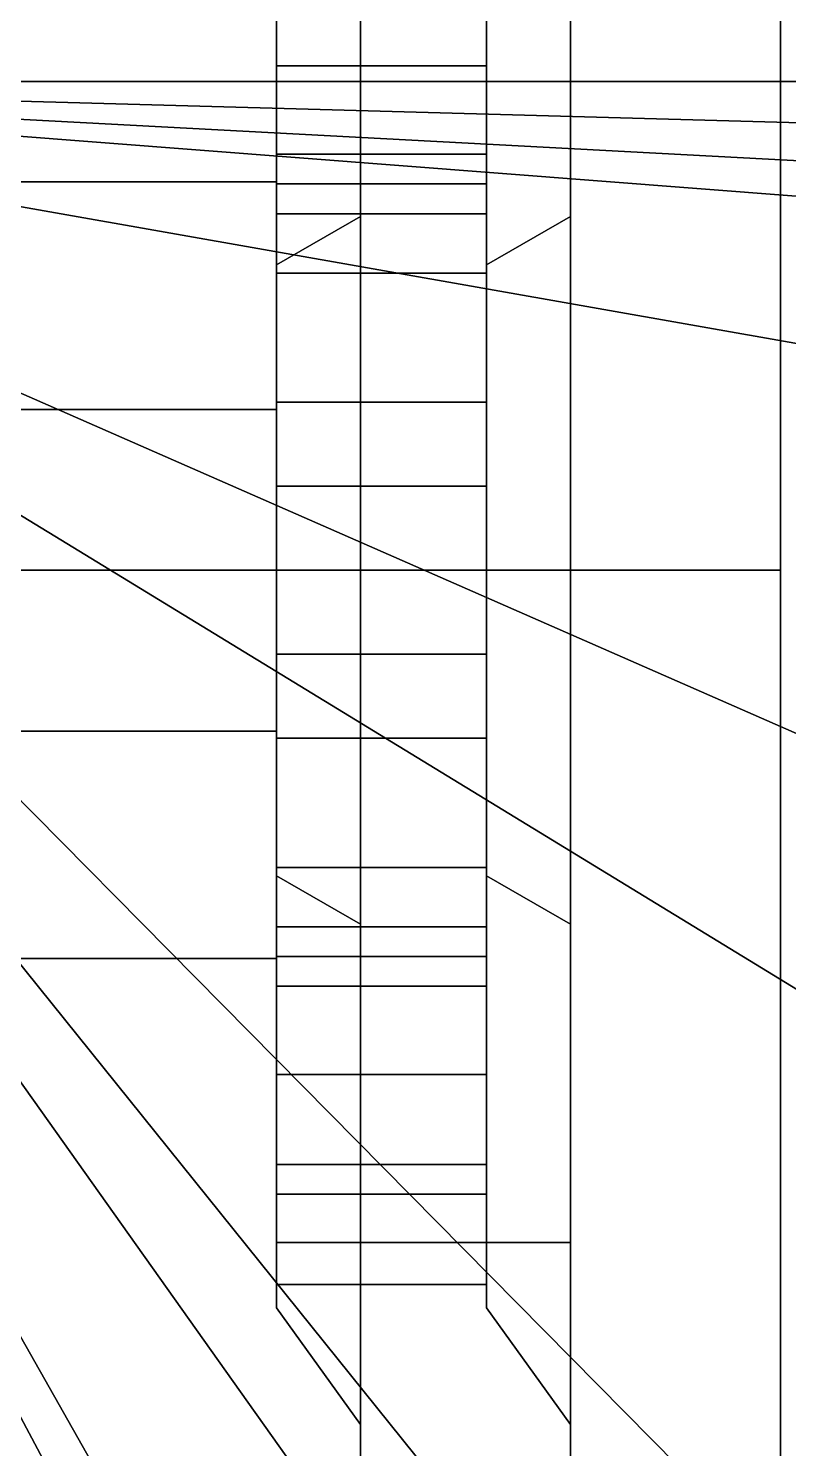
# Model space of a CAD drawing. Header units: millimetres. Extents: x -1.27 to 1.27, y -2.41 to 6.57.
# Drawn here: x -1.089 to -0.9081, y 1.801 to 2.1389 of the extents above; entities that cross this region are included whole.
import ezdxf

# ---------------------------------------------------------------- set-up
doc = ezdxf.new("R2010")
doc.units = ezdxf.units.MM
for name, color, linetype in [('fenders', 6, 'Continuous'), ('tracks', 3, 'Continuous'), ('wheels', 2, 'Continuous')]:
    doc.layers.add(name, color=color, linetype=linetype)

msp = doc.modelspace()

# ---------------------------------------------------------------- linework, layer by layer
for points in [[(1.26, 2.1263, 1.17), (-0.31, 2.1, 1.18511), (-0.31, 2.1, 1.18511), (-1.26, 2.1263, 1.17)], [(-1.26, -0.53, 1.17), (-1.26, 2.1263, 1.17), (-0.7, 0.96, 1.84), (-0.7, -0.47, 1.84)], [(-0.31, 2.1, 1.18511), (-0.39, 2.08, 1.1966), (-0.39, 2.08, 1.1966), (-1.26, 2.1263, 1.17)], [(-0.39, 2.08, 1.1966), (-0.53, 2.07, 1.20234), (-0.53, 2.07, 1.20234), (-1.26, 2.1263, 1.17)], [(-0.53, 2.07, 1.20234), (-0.6, 2.01, 1.23681), (-0.6, 2.01, 1.23681), (-1.26, 2.1263, 1.17)], [(-0.6, 2.01, 1.23681), (-0.63, 1.85, 1.32872), (-0.63, 1.85, 1.32872), (-1.26, 2.1263, 1.17)], [(-0.63, 1.85, 1.32872), (-0.66, 1.76, 1.38043), (-0.66, 1.76, 1.38043), (-1.26, 2.1263, 1.17)], [(-0.66, 1.76, 1.38043), (-0.73, 1.59, 1.47809), (-0.73, 1.59, 1.47809), (-1.26, 2.1263, 1.17)], [(-0.73, 1.59, 1.47809), (-0.74, 1.48, 1.54128), (-0.74, 1.48, 1.54128), (-1.26, 2.1263, 1.17)], [(-0.74, 1.48, 1.54128), (-0.73, 1.38, 1.59872), (-0.73, 1.38, 1.59872), (-1.26, 2.1263, 1.17)], [(-1.26, 2.1263, 1.17), (-0.73, 1.38, 1.59872), (-0.73, 1.38, 1.59872), (-0.73, 1.19, 1.70787)], [(-1.26, 2.1263, 1.17), (-0.73, 1.19, 1.70787), (-0.73, 1.19, 1.70787), (-0.73, 1.13, 1.74234)], [(-1.26, 2.1263, 1.17), (-0.73, 1.13, 1.74234), (-0.73, 1.13, 1.74234), (-0.7, 0.96, 1.84)]]:
    msp.add_3dface(points)
at = {"layer": 'fenders'}
msp.add_3dface([(-1.26, 2.1263, 1.17), (-1.26, 2.4563, 1.13), (-0.86, 2.4563, 1.13), (-0.86, 2.1263, 1.17)], dxfattribs=at)
at = {"layer": 'tracks'}
for points in [[(-0.91, 2.22, 0.47), (-0.91, 1.47), (-1.25, 1.47), (-1.25, 2.22, 0.47)], [(-0.91, 1.45, 0.03), (-0.91, 1.47), (-0.91, 2.22, 0.47), (-0.91, 2.18, 0.48)], [(-1.25, 2.2, 1.05), (-1.25, 2.01, 1.09), (-0.91, 2.01, 1.09), (-0.91, 2.2, 1.05)], [(-0.91, 2.2, 1.05), (-0.91, 2.01, 1.09), (-0.91, 2.01, 1.06), (-0.91, 2.18, 1.02)], [(-1.25, 2.18, 0.48), (-1.25, 1.45, 0.03), (-0.91, 1.45, 0.03), (-0.91, 2.18, 0.48)], [(-0.91, 2.18, 1.02), (-0.91, 2.01, 1.06), (-1.25, 2.01, 1.06), (-1.25, 2.18, 1.02)], [(-1.25, 2.01, 1.09), (-1.25, 0, 0.98), (-0.91, 0, 0.98), (-0.91, 2.01, 1.09)], [(-0.91, 2.01, 1.06), (-0.91, 0, 0.95), (-1.25, 0, 0.95), (-1.25, 2.01, 1.06)], [(-0.91, 2.01, 1.09), (-0.91, 0, 0.98), (-0.91, 0, 0.95), (-0.91, 2.01, 1.06)]]:
    msp.add_3dface(points, dxfattribs=at)
at = {"layer": 'wheels'}
for points in [[(-1.01, 2.09419, 0.54675), (-1.01, 2.21325, 0.66581), (-1.01, 2.28713, 0.59), (-1.01, 2.17, 0.47287)], [(-1.01, 2.21325, 0.83419), (-1.01, 2.09419, 0.95325), (-1.01, 2.17, 1.02713), (-1.01, 2.28713, 0.91)], [(-0.96, 2.21325, 0.66581), (-0.96, 2.09419, 0.54675), (-0.96, 2.17, 0.47287), (-0.96, 2.28713, 0.59)], [(-0.96, 2.09419, 0.95325), (-0.96, 2.21325, 0.83419), (-0.96, 2.28713, 0.91), (-0.96, 2.17, 1.02713)], [(-1.01, 2.21325, 0.66581), (-1.01, 2.09419, 0.54675), (-1.03, 2.08271, 0.57446), (-1.03, 2.18554, 0.67729)], [(-1.01, 2.09419, 0.95325), (-1.01, 2.21325, 0.83419), (-1.03, 2.18554, 0.82271), (-1.03, 2.08271, 0.92554)], [(-0.96, 2.09419, 0.54675), (-0.96, 2.21325, 0.66581), (-0.98, 2.18554, 0.67729), (-0.98, 2.08271, 0.57446)], [(-0.96, 2.21325, 0.83419), (-0.96, 2.09419, 0.95325), (-0.98, 2.08271, 0.92554), (-0.98, 2.18554, 0.82271)], [(-1.03, 2.10899, 0.67929), (-1.03, 2.10239, 0.71173), (-1.03, 2.18554, 0.67729), (-1.03, 2.15142, 0.66515)], [(-1.03, 2.18554, 0.67729), (-1.03, 2.10239, 0.71173), (-1.03, 2.13, 0.73), (-1.03, 2.17, 0.71)], [(-1.03, 2.10192, 0.60151), (-1.03, 2.15849, 0.65808), (-1.03, 2.18554, 0.67729), (-1.03, 2.08271, 0.57446)], [(-1.03, 2.13, 0.77), (-1.03, 2.10239, 0.78827), (-1.03, 2.18554, 0.82271), (-1.03, 2.17, 0.79)], [(-1.03, 2.18554, 0.82271), (-1.03, 2.10239, 0.78827), (-1.03, 2.10899, 0.82071), (-1.03, 2.15142, 0.83485)], [(-1.03, 2.15849, 0.84192), (-1.03, 2.10192, 0.89849), (-1.03, 2.08271, 0.92554), (-1.03, 2.18554, 0.82271)], [(-0.98, 2.17, 0.71), (-0.98, 2.13, 0.73), (-0.98, 2.10239, 0.71173), (-0.98, 2.18554, 0.67729)], [(-0.98, 2.10899, 0.67929), (-0.98, 2.15142, 0.66515), (-0.98, 2.18554, 0.67729), (-0.98, 2.10239, 0.71173)], [(-0.98, 2.08271, 0.57446), (-0.98, 2.18554, 0.67729), (-0.98, 2.15849, 0.65808), (-0.98, 2.10192, 0.60151)], [(-0.98, 2.18554, 0.82271), (-0.98, 2.08271, 0.92554), (-0.98, 2.10192, 0.89849), (-0.98, 2.15849, 0.84192)], [(-0.98, 2.15142, 0.83485), (-0.98, 2.10899, 0.82071), (-0.98, 2.10239, 0.78827), (-0.98, 2.18554, 0.82271)], [(-0.98, 2.13, 0.77), (-0.98, 2.17, 0.79), (-0.98, 2.18554, 0.82271), (-0.98, 2.10239, 0.78827)], [(-1.03, 2.13, 0.77), (-1.03, 2.17, 0.79), (-0.98, 2.17, 0.79), (-0.98, 2.13, 0.77)], [(-1.03, 2.17, 0.71), (-1.03, 2.13, 0.73), (-0.98, 2.13, 0.73), (-0.98, 2.17, 0.71)], [(-1.01, 2.01, 0.43), (-1.01, 2.17, 0.47287), (-0.96, 2.17, 0.47287), (-0.96, 2.01, 0.43)], [(-1.01, 1.92581, 0.54675), (-1.01, 2.09419, 0.54675), (-1.01, 2.17, 0.47287), (-1.01, 2.01, 0.43)], [(-1.01, 2.17, 1.02713), (-1.01, 2.01, 1.07), (-0.96, 2.01, 1.07), (-0.96, 2.17, 1.02713)], [(-1.01, 2.09419, 0.95325), (-1.01, 2.09419, 0.95325), (-1.01, 2.01, 1.07), (-1.01, 2.17, 1.02713)], [(-0.96, 2.09419, 0.54675), (-0.96, 2.09419, 0.54675), (-0.96, 2.01, 0.43), (-0.96, 2.17, 0.47287)], [(-0.96, 1.92581, 0.95325), (-0.96, 2.09419, 0.95325), (-0.96, 2.17, 1.02713), (-0.96, 2.01, 1.07)], [(-1.03, 2.15849, 0.65808), (-1.03, 2.10192, 0.60151), (-0.98, 2.10192, 0.60151), (-0.98, 2.15849, 0.65808)], [(-1.03, 2.10192, 0.89849), (-1.03, 2.15849, 0.84192), (-0.98, 2.15849, 0.84192), (-0.98, 2.10192, 0.89849)], [(-1.03, 2.10899, 0.67929), (-1.03, 2.15142, 0.66515), (-0.98, 2.15142, 0.66515), (-0.98, 2.10899, 0.67929)], [(-1.03, 2.15142, 0.83485), (-1.03, 2.10899, 0.82071), (-0.98, 2.10899, 0.82071), (-0.98, 2.15142, 0.83485)], [(-1.03, 2.13, 0.73), (-1.03, 2.13, 0.77), (-0.98, 2.13, 0.77), (-0.98, 2.13, 0.73)], [(-1.03, 2.10239, 0.71173), (-1.03, 2.10239, 0.78827), (-1.03, 2.13, 0.77), (-1.03, 2.13, 0.73)], [(-0.98, 2.13, 0.73), (-0.98, 2.13, 0.77), (-0.98, 2.10239, 0.78827), (-0.98, 2.10239, 0.71173)], [(-1.03, 2.08071, 0.65101), (-1.03, 2.10899, 0.67929), (-0.98, 2.10899, 0.67929), (-0.98, 2.08071, 0.65101)], [(-1.03, 2.10899, 0.82071), (-1.03, 2.08071, 0.84899), (-0.98, 2.08071, 0.84899), (-0.98, 2.10899, 0.82071)], [(-1.03, 2.04827, 0.65761), (-1.03, 2.10239, 0.71173), (-1.03, 2.10899, 0.67929), (-1.03, 2.08071, 0.65101)], [(-1.03, 2.10239, 0.78827), (-1.03, 2.04827, 0.84239), (-1.03, 2.08071, 0.84899), (-1.03, 2.10899, 0.82071)], [(-0.98, 2.08071, 0.65101), (-0.98, 2.10899, 0.67929), (-0.98, 2.10239, 0.71173), (-0.98, 2.04827, 0.65761)], [(-0.98, 2.10899, 0.82071), (-0.98, 2.08071, 0.84899), (-0.98, 2.04827, 0.84239), (-0.98, 2.10239, 0.78827)], [(-1.03, 2.04827, 0.84239), (-1.03, 2.10239, 0.78827), (-1.13, 2.10239, 0.78827), (-1.13, 2.04827, 0.84239)], [(-1.03, 2.10239, 0.78827), (-1.03, 2.10239, 0.71173), (-1.13, 2.10239, 0.71173), (-1.13, 2.10239, 0.78827)], [(-1.03, 2.10239, 0.71173), (-1.03, 2.04827, 0.65761), (-1.13, 2.04827, 0.65761), (-1.13, 2.10239, 0.71173)], [(-0.98, 2.04827, 0.84239), (-0.98, 1.97173, 0.84239), (-0.98, 1.91761, 0.78827), (-0.98, 2.10239, 0.78827)], [(-0.98, 2.10239, 0.78827), (-0.98, 1.91761, 0.78827), (-0.98, 1.91761, 0.71173), (-0.98, 2.10239, 0.71173)], [(-0.98, 2.10239, 0.71173), (-0.98, 1.91761, 0.71173), (-0.98, 1.97173, 0.65761), (-0.98, 2.04827, 0.65761)], [(-1.03, 2.10192, 0.60151), (-1.03, 2.09485, 0.60858), (-0.98, 2.09485, 0.60858), (-0.98, 2.10192, 0.60151)], [(-1.03, 2.09485, 0.89142), (-1.03, 2.10192, 0.89849), (-0.98, 2.10192, 0.89849), (-0.98, 2.09485, 0.89142)], [(-1.03, 2.09485, 0.60858), (-1.03, 2.10192, 0.60151), (-1.03, 2.10192, 0.60151), (-1.03, 2.08271, 0.57446)], [(-1.03, 2.09485, 0.89142), (-1.03, 2.08271, 0.92554), (-1.03, 2.08271, 0.92554), (-1.03, 2.10192, 0.89849)], [(-0.98, 2.10192, 0.60151), (-0.98, 2.09485, 0.60858), (-0.98, 2.08271, 0.57446)], [(-0.98, 2.09485, 0.89142), (-0.98, 2.10192, 0.89849), (-0.98, 2.08271, 0.92554)], [(-1.03, 2.09485, 0.60858), (-1.03, 2.08071, 0.65101), (-0.98, 2.08071, 0.65101), (-0.98, 2.09485, 0.60858)], [(-1.03, 2.08071, 0.84899), (-1.03, 2.09485, 0.89142), (-0.98, 2.09485, 0.89142), (-0.98, 2.08071, 0.84899)], [(-1.03, 2.08271, 0.57446), (-1.03, 2.04827, 0.65761), (-1.03, 2.08071, 0.65101), (-1.03, 2.09485, 0.60858)], [(-1.03, 2.08071, 0.84899), (-1.03, 2.04827, 0.84239), (-1.03, 2.08271, 0.92554), (-1.03, 2.09485, 0.89142)], [(-1.01, 2.09419, 0.54675), (-1.01, 1.92581, 0.54675), (-1.03, 1.93729, 0.57446), (-1.03, 2.08271, 0.57446)], [(-1.01, 1.92581, 0.95325), (-1.01, 2.09419, 0.95325), (-1.03, 2.08271, 0.92554), (-1.03, 1.93729, 0.92554)], [(-1.01, 2.09419, 0.95325), (-1.01, 1.92581, 0.95325), (-1.01, 1.85, 1.02713), (-1.01, 2.01, 1.07)], [(-0.98, 2.09485, 0.60858), (-0.98, 2.08071, 0.65101), (-0.98, 2.04827, 0.65761), (-0.98, 2.08271, 0.57446)], [(-0.98, 2.08071, 0.84899), (-0.98, 2.09485, 0.89142), (-0.98, 2.08271, 0.92554), (-0.98, 2.04827, 0.84239)], [(-0.96, 1.92581, 0.54675), (-0.96, 2.09419, 0.54675), (-0.98, 2.08271, 0.57446), (-0.98, 1.93729, 0.57446)], [(-0.96, 2.09419, 0.95325), (-0.96, 1.92581, 0.95325), (-0.98, 1.93729, 0.92554), (-0.98, 2.08271, 0.92554)], [(-0.96, 2.09419, 0.54675), (-0.96, 1.92581, 0.54675), (-0.96, 1.85, 0.47287), (-0.96, 2.01, 0.43)], [(-1.03, 2.03, 0.63), (-1.03, 2.04827, 0.65761), (-1.03, 2.08271, 0.57446), (-1.03, 2.05, 0.59)], [(-1.03, 2.05, 0.59), (-1.03, 2.08271, 0.57446), (-1.03, 2.08271, 0.57446), (-1.03, 2.05, 0.58)], [(-1.03, 1.97, 0.58), (-1.03, 2.05, 0.58), (-1.03, 2.08271, 0.57446), (-1.03, 1.93729, 0.57446)], [(-1.03, 2.05, 0.92), (-1.03, 1.97, 0.92), (-1.03, 1.93729, 0.92554), (-1.03, 2.08271, 0.92554)], [(-1.03, 2.05, 0.91), (-1.03, 2.05, 0.92), (-1.03, 2.05, 0.92), (-1.03, 2.08271, 0.92554)], [(-1.03, 2.08271, 0.92554), (-1.03, 2.04827, 0.84239), (-1.03, 2.03, 0.87), (-1.03, 2.05, 0.91)], [(-0.98, 2.05, 0.59), (-0.98, 2.05, 0.58), (-0.98, 2.08271, 0.57446)], [(-0.98, 1.93729, 0.57446), (-0.98, 2.08271, 0.57446), (-0.98, 2.05, 0.58), (-0.98, 1.97, 0.58)], [(-0.98, 2.03, 0.63), (-0.98, 2.05, 0.59), (-0.98, 2.08271, 0.57446), (-0.98, 2.04827, 0.65761)], [(-0.98, 2.05, 0.91), (-0.98, 2.03, 0.87), (-0.98, 2.04827, 0.84239), (-0.98, 2.08271, 0.92554)], [(-0.98, 2.08271, 0.92554), (-0.98, 1.93729, 0.92554), (-0.98, 1.97, 0.92), (-0.98, 2.05, 0.92)], [(-0.98, 2.05, 0.92), (-0.98, 2.05, 0.91), (-0.98, 2.08271, 0.92554)], [(-1.03, 1.97173, 0.84239), (-1.03, 2.04827, 0.84239), (-1.13, 2.04827, 0.84239), (-1.13, 1.97173, 0.84239)], [(-1.03, 2.04827, 0.65761), (-1.03, 1.97173, 0.65761), (-1.13, 1.97173, 0.65761), (-1.13, 2.04827, 0.65761)], [(-1.03, 2.03, 0.63), (-1.03, 2.05, 0.59), (-0.98, 2.05, 0.59), (-0.98, 2.03, 0.63)], [(-1.03, 2.05, 0.59), (-1.03, 2.05, 0.58), (-0.98, 2.05, 0.58), (-0.98, 2.05, 0.59)], [(-1.03, 2.05, 0.58), (-1.03, 1.97, 0.58), (-0.98, 1.97, 0.58), (-0.98, 2.05, 0.58)], [(-1.03, 2.05, 0.91), (-1.03, 2.03, 0.87), (-0.98, 2.03, 0.87), (-0.98, 2.05, 0.91)], [(-1.03, 2.05, 0.92), (-1.03, 2.05, 0.91), (-0.98, 2.05, 0.91), (-0.98, 2.05, 0.92)], [(-1.03, 1.97, 0.92), (-1.03, 2.05, 0.92), (-0.98, 2.05, 0.92), (-0.98, 1.97, 0.92)], [(-1.03, 1.97173, 0.65761), (-1.03, 2.04827, 0.65761), (-1.03, 2.03, 0.63), (-1.03, 1.99, 0.63)], [(-1.03, 2.04827, 0.84239), (-1.03, 1.97173, 0.84239), (-1.03, 1.99, 0.87), (-1.03, 2.03, 0.87)], [(-0.98, 1.99, 0.63), (-0.98, 2.03, 0.63), (-0.98, 2.04827, 0.65761), (-0.98, 1.97173, 0.65761)], [(-0.98, 2.03, 0.87), (-0.98, 1.99, 0.87), (-0.98, 1.97173, 0.84239), (-0.98, 2.04827, 0.84239)], [(-1.03, 1.99, 0.63), (-1.03, 2.03, 0.63), (-0.98, 2.03, 0.63), (-0.98, 1.99, 0.63)], [(-1.03, 2.03, 0.87), (-1.03, 1.99, 0.87), (-0.98, 1.99, 0.87), (-0.98, 2.03, 0.87)], [(-1.01, 1.85, 0.47287), (-1.01, 2.01, 0.43), (-0.96, 2.01, 0.43), (-0.96, 1.85, 0.47287)], [(-1.01, 1.92581, 0.54675), (-1.01, 1.92581, 0.54675), (-1.01, 2.01, 0.43), (-1.01, 1.85, 0.47287)], [(-1.01, 2.01, 1.07), (-1.01, 1.85, 1.02713), (-0.96, 1.85, 1.02713), (-0.96, 2.01, 1.07)], [(-0.96, 1.92581, 0.95325), (-0.96, 1.92581, 0.95325), (-0.96, 2.01, 1.07), (-0.96, 1.85, 1.02713)], [(-1.03, 1.97, 0.59), (-1.03, 1.99, 0.63), (-0.98, 1.99, 0.63), (-0.98, 1.97, 0.59)], [(-1.03, 1.99, 0.87), (-1.03, 1.97, 0.91), (-0.98, 1.97, 0.91), (-0.98, 1.99, 0.87)], [(-1.03, 1.93729, 0.57446), (-1.03, 1.97173, 0.65761), (-1.03, 1.99, 0.63), (-1.03, 1.97, 0.59)], [(-1.03, 1.99, 0.87), (-1.03, 1.97173, 0.84239), (-1.03, 1.93729, 0.92554), (-1.03, 1.97, 0.91)], [(-0.98, 1.97, 0.59), (-0.98, 1.99, 0.63), (-0.98, 1.97173, 0.65761), (-0.98, 1.93729, 0.57446)], [(-0.98, 1.99, 0.87), (-0.98, 1.97, 0.91), (-0.98, 1.93729, 0.92554), (-0.98, 1.97173, 0.84239)], [(-1.03, 1.91761, 0.78827), (-1.03, 1.97173, 0.84239), (-1.13, 1.97173, 0.84239), (-1.13, 1.91761, 0.78827)], [(-1.03, 1.97173, 0.65761), (-1.03, 1.91761, 0.71173), (-1.13, 1.91761, 0.71173), (-1.13, 1.97173, 0.65761)], [(-1.03, 1.91761, 0.71173), (-1.03, 1.97173, 0.65761), (-1.03, 1.93929, 0.65101), (-1.03, 1.91101, 0.67929)], [(-1.03, 1.93929, 0.65101), (-1.03, 1.97173, 0.65761), (-1.03, 1.93729, 0.57446), (-1.03, 1.92515, 0.60858)], [(-1.03, 1.93729, 0.92554), (-1.03, 1.97173, 0.84239), (-1.03, 1.93929, 0.84899), (-1.03, 1.92515, 0.89142)], [(-1.03, 1.97173, 0.84239), (-1.03, 1.91761, 0.78827), (-1.03, 1.91101, 0.82071), (-1.03, 1.93929, 0.84899)], [(-0.98, 1.91101, 0.67929), (-0.98, 1.93929, 0.65101), (-0.98, 1.97173, 0.65761), (-0.98, 1.91761, 0.71173)], [(-0.98, 1.93929, 0.65101), (-0.98, 1.92515, 0.60858), (-0.98, 1.93729, 0.57446), (-0.98, 1.97173, 0.65761)], [(-0.98, 1.93929, 0.84899), (-0.98, 1.91101, 0.82071), (-0.98, 1.91761, 0.78827), (-0.98, 1.97173, 0.84239)], [(-0.98, 1.92515, 0.89142), (-0.98, 1.93929, 0.84899), (-0.98, 1.97173, 0.84239), (-0.98, 1.93729, 0.92554)], [(-1.03, 1.97, 0.58), (-1.03, 1.97, 0.59), (-0.98, 1.97, 0.59), (-0.98, 1.97, 0.58)], [(-1.03, 1.97, 0.91), (-1.03, 1.97, 0.92), (-0.98, 1.97, 0.92), (-0.98, 1.97, 0.91)], [(-1.03, 1.97, 0.59), (-1.03, 1.97, 0.58), (-1.03, 1.97, 0.58), (-1.03, 1.93729, 0.57446)], [(-1.03, 1.97, 0.91), (-1.03, 1.93729, 0.92554), (-1.03, 1.93729, 0.92554), (-1.03, 1.97, 0.92)], [(-0.98, 1.97, 0.58), (-0.98, 1.97, 0.59), (-0.98, 1.93729, 0.57446)], [(-0.98, 1.97, 0.91), (-0.98, 1.97, 0.92), (-0.98, 1.93729, 0.92554)], [(-1.03, 1.93929, 0.65101), (-1.03, 1.92515, 0.60858), (-0.98, 1.92515, 0.60858), (-0.98, 1.93929, 0.65101)], [(-1.03, 1.91101, 0.67929), (-1.03, 1.93929, 0.65101), (-0.98, 1.93929, 0.65101), (-0.98, 1.91101, 0.67929)], [(-1.03, 1.92515, 0.89142), (-1.03, 1.93929, 0.84899), (-0.98, 1.93929, 0.84899), (-0.98, 1.92515, 0.89142)], [(-1.03, 1.93929, 0.84899), (-1.03, 1.91101, 0.82071), (-0.98, 1.91101, 0.82071), (-0.98, 1.93929, 0.84899)], [(-1.01, 1.92581, 0.54675), (-1.01, 1.80675, 0.66581), (-1.03, 1.83446, 0.67729), (-1.03, 1.93729, 0.57446)], [(-1.01, 1.80675, 0.83419), (-1.01, 1.92581, 0.95325), (-1.03, 1.93729, 0.92554), (-1.03, 1.83446, 0.82271)], [(-1.03, 1.92515, 0.60858), (-1.03, 1.93729, 0.57446), (-1.03, 1.93729, 0.57446), (-1.03, 1.91808, 0.60151)], [(-1.03, 1.86151, 0.65808), (-1.03, 1.91808, 0.60151), (-1.03, 1.93729, 0.57446), (-1.03, 1.83446, 0.67729)], [(-1.03, 1.91808, 0.89849), (-1.03, 1.86151, 0.84192), (-1.03, 1.83446, 0.82271), (-1.03, 1.93729, 0.92554)], [(-1.03, 1.92515, 0.89142), (-1.03, 1.91808, 0.89849), (-1.03, 1.91808, 0.89849), (-1.03, 1.93729, 0.92554)], [(-0.98, 1.92515, 0.60858), (-0.98, 1.91808, 0.60151), (-0.98, 1.93729, 0.57446)], [(-0.98, 1.83446, 0.67729), (-0.98, 1.93729, 0.57446), (-0.98, 1.91808, 0.60151), (-0.98, 1.86151, 0.65808)], [(-0.96, 1.80675, 0.66581), (-0.96, 1.92581, 0.54675), (-0.98, 1.93729, 0.57446), (-0.98, 1.83446, 0.67729)], [(-0.98, 1.91808, 0.89849), (-0.98, 1.92515, 0.89142), (-0.98, 1.93729, 0.92554)], [(-0.98, 1.93729, 0.92554), (-0.98, 1.83446, 0.82271), (-0.98, 1.86151, 0.84192), (-0.98, 1.91808, 0.89849)], [(-0.96, 1.92581, 0.95325), (-0.96, 1.80675, 0.83419), (-0.98, 1.83446, 0.82271), (-0.98, 1.93729, 0.92554)], [(-1.03, 1.92515, 0.60858), (-1.03, 1.91808, 0.60151), (-0.98, 1.91808, 0.60151), (-0.98, 1.92515, 0.60858)], [(-1.03, 1.91808, 0.89849), (-1.03, 1.92515, 0.89142), (-0.98, 1.92515, 0.89142), (-0.98, 1.91808, 0.89849)], [(-1.01, 1.80675, 0.66581), (-1.01, 1.92581, 0.54675), (-1.01, 1.85, 0.47287), (-1.01, 1.73287, 0.59)], [(-1.01, 1.92581, 0.95325), (-1.01, 1.80675, 0.83419), (-1.01, 1.73287, 0.91), (-1.01, 1.85, 1.02713)], [(-0.96, 1.92581, 0.54675), (-0.96, 1.80675, 0.66581), (-0.96, 1.73287, 0.59), (-0.96, 1.85, 0.47287)], [(-0.96, 1.80675, 0.83419), (-0.96, 1.92581, 0.95325), (-0.96, 1.85, 1.02713), (-0.96, 1.73287, 0.91)], [(-1.03, 1.91761, 0.71173), (-1.03, 1.91761, 0.78827), (-1.13, 1.91761, 0.78827), (-1.13, 1.91761, 0.71173)], [(-1.03, 1.91808, 0.60151), (-1.03, 1.86151, 0.65808), (-0.98, 1.86151, 0.65808), (-0.98, 1.91808, 0.60151)], [(-1.03, 1.86151, 0.84192), (-1.03, 1.91808, 0.89849), (-0.98, 1.91808, 0.89849), (-0.98, 1.86151, 0.84192)], [(-1.03, 1.89, 0.73), (-1.03, 1.91761, 0.71173), (-1.03, 1.83446, 0.67729), (-1.03, 1.85, 0.71)], [(-1.03, 1.83446, 0.67729), (-1.03, 1.91761, 0.71173), (-1.03, 1.91101, 0.67929), (-1.03, 1.86858, 0.66515)], [(-1.03, 1.91101, 0.82071), (-1.03, 1.91761, 0.78827), (-1.03, 1.83446, 0.82271), (-1.03, 1.86858, 0.83485)], [(-1.03, 1.83446, 0.82271), (-1.03, 1.91761, 0.78827), (-1.03, 1.89, 0.77), (-1.03, 1.85, 0.79)], [(-1.03, 1.91761, 0.78827), (-1.03, 1.91761, 0.71173), (-1.03, 1.89, 0.73), (-1.03, 1.89, 0.77)], [(-0.98, 1.86858, 0.66515), (-0.98, 1.91101, 0.67929), (-0.98, 1.91761, 0.71173), (-0.98, 1.83446, 0.67729)], [(-0.98, 1.89, 0.73), (-0.98, 1.85, 0.71), (-0.98, 1.83446, 0.67729), (-0.98, 1.91761, 0.71173)], [(-0.98, 1.85, 0.79), (-0.98, 1.89, 0.77), (-0.98, 1.91761, 0.78827), (-0.98, 1.83446, 0.82271)], [(-0.98, 1.89, 0.77), (-0.98, 1.89, 0.73), (-0.98, 1.91761, 0.71173), (-0.98, 1.91761, 0.78827)], [(-0.98, 1.91101, 0.82071), (-0.98, 1.86858, 0.83485), (-0.98, 1.83446, 0.82271), (-0.98, 1.91761, 0.78827)], [(-1.03, 1.86858, 0.66515), (-1.03, 1.91101, 0.67929), (-0.98, 1.91101, 0.67929), (-0.98, 1.86858, 0.66515)], [(-1.03, 1.91101, 0.82071), (-1.03, 1.86858, 0.83485), (-0.98, 1.86858, 0.83485), (-0.98, 1.91101, 0.82071)], [(-1.03, 1.89, 0.73), (-1.03, 1.85, 0.71), (-0.98, 1.85, 0.71), (-0.98, 1.89, 0.73)], [(-1.03, 1.85, 0.79), (-1.03, 1.89, 0.77), (-0.98, 1.89, 0.77), (-0.98, 1.85, 0.79)], [(-1.03, 1.89, 0.77), (-1.03, 1.89, 0.73), (-0.98, 1.89, 0.73), (-0.98, 1.89, 0.77)], [(-1.03, 1.86151, 0.65808), (-1.03, 1.86858, 0.66515), (-0.98, 1.86858, 0.66515), (-0.98, 1.86151, 0.65808)], [(-1.03, 1.86858, 0.83485), (-1.03, 1.86151, 0.84192), (-0.98, 1.86151, 0.84192), (-0.98, 1.86858, 0.83485)], [(-1.03, 1.86858, 0.66515), (-1.03, 1.86151, 0.65808), (-1.03, 1.86151, 0.65808), (-1.03, 1.83446, 0.67729)], [(-1.03, 1.86858, 0.83485), (-1.03, 1.83446, 0.82271), (-1.03, 1.83446, 0.82271), (-1.03, 1.86151, 0.84192)], [(-0.98, 1.86151, 0.65808), (-0.98, 1.86858, 0.66515), (-0.98, 1.83446, 0.67729)], [(-0.98, 1.86858, 0.83485), (-0.98, 1.86151, 0.84192), (-0.98, 1.83446, 0.82271)], [(-1.03, 1.85, 0.71), (-1.03, 1.84, 0.71), (-0.98, 1.84, 0.71), (-0.98, 1.85, 0.71)], [(-1.03, 1.84, 0.79), (-1.03, 1.85, 0.79), (-0.98, 1.85, 0.79), (-0.98, 1.84, 0.79)], [(-1.03, 1.85, 0.71), (-1.03, 1.83446, 0.67729), (-1.03, 1.83446, 0.67729), (-1.03, 1.84, 0.71)], [(-1.03, 1.85, 0.79), (-1.03, 1.84, 0.79), (-1.03, 1.84, 0.79), (-1.03, 1.83446, 0.82271)], [(-1.01, 1.73287, 0.59), (-1.01, 1.85, 0.47287), (-0.96, 1.85, 0.47287), (-0.96, 1.73287, 0.59)], [(-1.01, 1.85, 1.02713), (-1.01, 1.73287, 0.91), (-0.96, 1.73287, 0.91), (-0.96, 1.85, 1.02713)], [(-0.98, 1.85, 0.71), (-0.98, 1.84, 0.71), (-0.98, 1.83446, 0.67729)], [(-0.98, 1.84, 0.79), (-0.98, 1.85, 0.79), (-0.98, 1.83446, 0.82271)], [(-1.03, 1.84, 0.71), (-1.03, 1.84, 0.79), (-0.98, 1.84, 0.79), (-0.98, 1.84, 0.71)], [(-1.03, 1.84, 0.79), (-1.03, 1.84, 0.71), (-1.03, 1.83446, 0.67729), (-1.03, 1.83446, 0.82271)], [(-0.98, 1.83446, 0.82271), (-0.98, 1.83446, 0.67729), (-0.98, 1.84, 0.71), (-0.98, 1.84, 0.79)], [(-1.01, 1.80675, 0.66581), (-1.01, 1.80675, 0.83419), (-1.03, 1.83446, 0.82271), (-1.03, 1.83446, 0.67729)], [(-0.96, 1.80675, 0.83419), (-0.96, 1.80675, 0.66581), (-0.98, 1.83446, 0.67729), (-0.98, 1.83446, 0.82271)], [(-1.01, 1.80675, 0.83419), (-1.01, 1.80675, 0.66581), (-1.01, 1.73287, 0.59), (-1.01, 1.69, 0.75)], [(-1.01, 1.80675, 0.83419), (-1.01, 1.80675, 0.83419), (-1.01, 1.69, 0.75), (-1.01, 1.73287, 0.91)], [(-0.96, 1.80675, 0.66581), (-0.96, 1.80675, 0.66581), (-0.96, 1.69, 0.75), (-0.96, 1.73287, 0.59)], [(-0.96, 1.80675, 0.66581), (-0.96, 1.80675, 0.83419), (-0.96, 1.73287, 0.91), (-0.96, 1.69, 0.75)]]:
    msp.add_3dface(points, dxfattribs=at)

doc.saveas('drawing.dxf')
